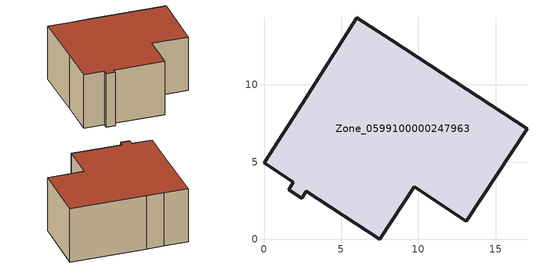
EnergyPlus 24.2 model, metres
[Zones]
Zone_0599100000247963
 floor ground (C_G): 6.01,14.35 8.26,12.88 9.94,11.78 17.03,7.15 13.1,1.18 9.71,3.42 7.48,0 2.74,3.11 2.44,2.66 1.6,3.22 1.9,3.68 0,4.96 2.49,8.79 z0
 wall outside (C_F): 1.6,3.22 2.44,2.66 2.74,3.11 7.48,0 9.71,3.42 13.1,1.18 17.03,7.15 9.94,11.78 8.26,12.88 6.01,14.35 2.49,8.79 0,4.96 1.9,3.68 1.6,3.22 z0:6.38
 roof outside (C_R): 8.26,12.88 6.01,14.35 2.49,8.79 0,4.96 1.9,3.68 1.6,3.22 2.44,2.66 2.74,3.11 7.48,0 9.71,3.42 13.1,1.18 17.03,7.15 9.94,11.78 z6.38
[BUILDING]
Pand.0599100000247963: North Axis=0; Terrain=City; Loads Convergence Tolerance Value=0.04; Temperature Convergence Tolerance Value=0.4; Solar Distribution=FullExterior; Maximum Number of Warmup Days=25; Minimum Number of Warmup Days=1
[Site:Location]
Rotterdam.The.Hague.AP_ZH_NLD Design_Conditions: Latitude=51.96; Longitude=4.45; Time Zone=1; Elevation=-4.5
[SITE:GROUNDTEMPERATURE:BUILDINGSURFACE]
18, 18, 18, 18, 18, 18, 18, 18, 18, 18, 18, 18
[MATERIAL] Thermal Absorptance=0.9; Solar Absorptance=0.7; Visible Absorptance=0.7
Name | Roughness | Thickness | Conductivity | Density | Specific Heat
G.D.1975-1991 | MediumSmooth | 0.15 | 0.288461 | 540 | 1210
F.D.1975-1991 | Rough | 0.3 | 0.230769 | 1920 | 840
R.D.1975-1991 | MediumRough | 0.2 | 0.153846 | 1500 | 1000
[CONSTRUCTION]
C_G: G.D.1975-1991
C_F: F.D.1975-1991
C_R: R.D.1975-1991
[ZONE]
Zone_0599100000247963: Type=1; Multiplier=1; Ceiling Height=Autocalculate; Volume=Autocalculate; Floor Area=autocalculate; Part of Total Floor Area=Yes
[ZONEINFILTRATION:DESIGNFLOWRATE]
Infil_Zone_0599100000247963: Zone or ZoneList or Space or SpaceList=Zone_0599100000247963; Schedule=AlwaysOn; Design Flow Rate Calculation Method=Flow/Area; Flow Rate per Floor Area=0.0042; Constant Term Coefficient=1; Temperature Term Coefficient=0; Velocity Term Coefficient=0; Velocity Squared Term Coefficient=0
[HVACTEMPLATE:ZONE:IDEALLOADSAIRSYSTEM]
Zone_0599100000247963: Maximum Heating Supply Air Temperature=50; Minimum Cooling Supply Air Temperature=13; Maximum Heating Supply Air Humidity Ratio=0.0156; Minimum Cooling Supply Air Humidity Ratio=0.0077; Heating Limit=NoLimit; Cooling Limit=NoLimit; Dehumidification Control Type=ConstantSensibleHeatRatio; Cooling Sensible Heat Ratio=0.7; Dehumidification Setpoint=60; Humidification Control Type=None; Humidification Setpoint=30; Outdoor Air Method=None; Outdoor Air Flow Rate per Person=0.00944; Outdoor Air Flow Rate per Zone Floor Area=0; Outdoor Air Flow Rate per Zone=0; Demand Controlled Ventilation Type=None; Outdoor Air Economizer Type=NoEconomizer; Heat Recovery Type=None; Sensible Heat Recovery Effectiveness=0.7; Latent Heat Recovery Effectiveness=0.65
[ZONECONTROL:THERMOSTAT]
ThermostatControl_Zone_0599100000247963: Zone or ZoneList=Zone_0599100000247963; Control Type Schedule=DualSetpointControlType; Control 1=Thermostat_Zone_0599100000247963; Temperature Difference Between Cutout And Setpoint=0
[THERMOSTATSETPOINT:DUALSETPOINT]
Thermostat_Zone_0599100000247963: Heating Setpoint Temperature Schedule=HeatingSetpoint_Zone_0599100000247963; Cooling Setpoint Temperature Schedule=CoolingSetpoint_Zone_0599100000247963
[SCHEDULE:COMPACT]
HeatingSetpoint_Zone_0599100000247963: Through: 12/31, For: AllDays, Until: 24:00, 21
CoolingSetpoint_Zone_0599100000247963: Through: 12/31, For: AllDays, Until: 24:00, 24
DualSetpointControlType: Through: 12/31, For: AllDays, Until: 24:00, 4
AlwaysOn: Through: 12/31, For: AllDays, Until: 24:00, 1
